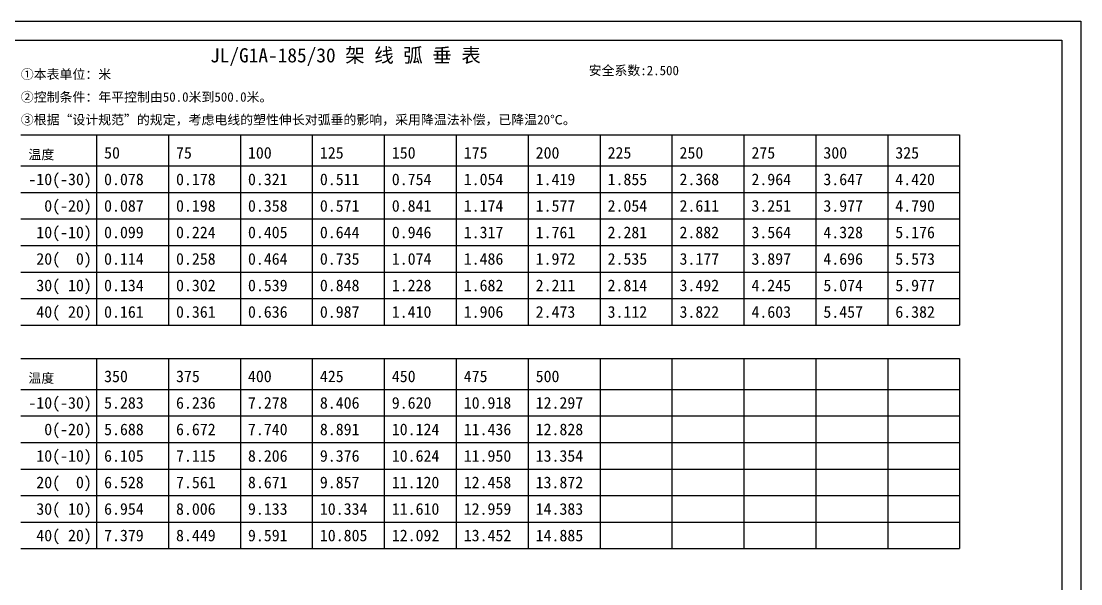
# Model space of a CAD drawing. Extents: x 457 to 4918, y -67 to 391.
# Drawn here: x 1718.1 to 1998, y 95.2 to 243.7 of the extents above; entities that cross this region are included whole.
import ezdxf
from ezdxf.enums import TextEntityAlignment as Align

# ---------------------------------------------------------------- set-up
doc = ezdxf.new("R2010")
doc.units = 0
doc.header["$LTSCALE"] = 40
doc.header["$MEASUREMENT"] = 0
doc.layers.get('0').update_dxf_attribs({"linetype": 'CONTINUOUS'})
doc.layers.add('DXF_FRAME', color=1, linetype='CONTINUOUS')
doc.styles.add('宋体', font='', dxfattribs={"height": 3.75})
doc.styles.get('宋体').set_extended_font_data('宋体')

msp = doc.modelspace()

# ---------------------------------------------------------------- linework, layer by layer
at = {"color": 7}
for p, q in [((1717.962401449972, 213.7447177359136), (1965.962401449972, 213.7447177359136)), ((1737.962401449972, 213.7447177359136), (1737.962401449972, 205.5447177359136)), ((1756.962401449972, 213.7447177359136), (1756.962401449972, 205.5447177359136)), ((1775.962401449972, 213.7447177359136), (1775.962401449972, 205.5447177359136)), ((1794.962401449972, 213.7447177359136), (1794.962401449972, 205.5447177359136)), ((1813.962401449972, 213.7447177359136), (1813.962401449972, 205.5447177359136)), ((1832.962401449972, 213.7447177359136), (1832.962401449972, 205.5447177359136)), ((1851.962401449972, 213.7447177359136), (1851.962401449972, 205.5447177359136)), ((1870.962401449972, 213.7447177359136), (1870.962401449972, 205.5447177359136)), ((1889.962401449972, 213.7447177359136), (1889.962401449972, 205.5447177359136)), ((1908.962401449972, 213.7447177359136), (1908.962401449972, 205.5447177359136)), ((1927.962401449972, 213.7447177359136), (1927.962401449972, 205.5447177359136)), ((1946.962401449972, 213.7447177359136), (1946.962401449972, 205.5447177359136)), ((1965.962401449972, 213.7447177359136), (1965.962401449972, 205.5447177359136)), ((1717.962401449972, 205.5447177359136), (1965.962401449972, 205.5447177359136)), ((1737.962401449972, 206.7447177359136), (1737.962401449972, 198.5447177359136)), ((1756.962401449972, 206.7447177359136), (1756.962401449972, 198.5447177359136)), ((1775.962401449972, 206.7447177359136), (1775.962401449972, 198.5447177359136)), ((1794.962401449972, 206.7447177359136), (1794.962401449972, 198.5447177359136)), ((1813.962401449972, 206.7447177359136), (1813.962401449972, 198.5447177359136)), ((1832.962401449972, 206.7447177359136), (1832.962401449972, 198.5447177359136)), ((1851.962401449972, 206.7447177359136), (1851.962401449972, 198.5447177359136)), ((1870.962401449972, 206.7447177359136), (1870.962401449972, 198.5447177359136)), ((1889.962401449972, 206.7447177359136), (1889.962401449972, 198.5447177359136)), ((1908.962401449972, 206.7447177359136), (1908.962401449972, 198.5447177359136)), ((1927.962401449972, 206.7447177359136), (1927.962401449972, 198.5447177359136)), ((1946.962401449972, 206.7447177359136), (1946.962401449972, 198.5447177359136)), ((1965.962401449972, 206.7447177359136), (1965.962401449972, 198.5447177359136)), ((1737.962401449972, 199.7447177359136), (1737.962401449972, 191.5447177359136)), ((1756.962401449972, 199.7447177359136), (1756.962401449972, 191.5447177359136)), ((1775.962401449972, 199.7447177359136), (1775.962401449972, 191.5447177359136)), ((1794.962401449972, 199.7447177359136), (1794.962401449972, 191.5447177359136)), ((1813.962401449972, 199.7447177359136), (1813.962401449972, 191.5447177359136)), ((1832.962401449972, 199.7447177359136), (1832.962401449972, 191.5447177359136)), ((1851.962401449972, 199.7447177359136), (1851.962401449972, 191.5447177359136)), ((1870.962401449972, 199.7447177359136), (1870.962401449972, 191.5447177359136)), ((1889.962401449972, 199.7447177359136), (1889.962401449972, 191.5447177359136)), ((1908.962401449972, 199.7447177359136), (1908.962401449972, 191.5447177359136)), ((1927.962401449972, 199.7447177359136), (1927.962401449972, 191.5447177359136)), ((1946.962401449972, 199.7447177359136), (1946.962401449972, 191.5447177359136)), ((1965.962401449972, 199.7447177359136), (1965.962401449972, 191.5447177359136)), ((1717.962401449972, 198.5447177359136), (1965.962401449972, 198.5447177359136)), ((1717.962401449972, 191.5447177359136), (1965.962401449972, 191.5447177359136)), ((1737.962401449972, 192.7447177359136), (1737.962401449972, 184.5447177359136)), ((1756.962401449972, 192.7447177359136), (1756.962401449972, 184.5447177359136)), ((1775.962401449972, 192.7447177359136), (1775.962401449972, 184.5447177359136)), ((1794.962401449972, 192.7447177359136), (1794.962401449972, 184.5447177359136)), ((1813.962401449972, 192.7447177359136), (1813.962401449972, 184.5447177359136)), ((1832.962401449972, 192.7447177359136), (1832.962401449972, 184.5447177359136)), ((1851.962401449972, 192.7447177359136), (1851.962401449972, 184.5447177359136)), ((1870.962401449972, 192.7447177359136), (1870.962401449972, 184.5447177359136)), ((1889.962401449972, 192.7447177359136), (1889.962401449972, 184.5447177359136)), ((1908.962401449972, 192.7447177359136), (1908.962401449972, 184.5447177359136)), ((1927.962401449972, 192.7447177359136), (1927.962401449972, 184.5447177359136)), ((1946.962401449972, 192.7447177359136), (1946.962401449972, 184.5447177359136)), ((1965.962401449972, 192.7447177359136), (1965.962401449972, 184.5447177359136)), ((1737.962401449972, 185.7447177359136), (1737.962401449972, 177.5447177359136)), ((1756.962401449972, 185.7447177359136), (1756.962401449972, 177.5447177359136)), ((1775.962401449972, 185.7447177359136), (1775.962401449972, 177.5447177359136)), ((1794.962401449972, 185.7447177359136), (1794.962401449972, 177.5447177359136)), ((1813.962401449972, 185.7447177359136), (1813.962401449972, 177.5447177359136)), ((1832.962401449972, 185.7447177359136), (1832.962401449972, 177.5447177359136)), ((1851.962401449972, 185.7447177359136), (1851.962401449972, 177.5447177359136)), ((1870.962401449972, 185.7447177359136), (1870.962401449972, 177.5447177359136)), ((1889.962401449972, 185.7447177359136), (1889.962401449972, 177.5447177359136)), ((1908.962401449972, 185.7447177359136), (1908.962401449972, 177.5447177359136)), ((1927.962401449972, 185.7447177359136), (1927.962401449972, 177.5447177359136)), ((1946.962401449972, 185.7447177359136), (1946.962401449972, 177.5447177359136)), ((1965.962401449972, 185.7447177359136), (1965.962401449972, 177.5447177359136)), ((1717.962401449972, 184.5447177359136), (1965.962401449972, 184.5447177359136)), ((1717.962401449972, 177.5447177359136), (1965.962401449972, 177.5447177359136)), ((1737.962401449972, 178.7447177359136), (1737.962401449972, 170.5447177359136)), ((1756.962401449972, 178.7447177359136), (1756.962401449972, 170.5447177359136)), ((1775.962401449972, 178.7447177359136), (1775.962401449972, 170.5447177359136)), ((1794.962401449972, 178.7447177359136), (1794.962401449972, 170.5447177359136)), ((1813.962401449972, 178.7447177359136), (1813.962401449972, 170.5447177359136)), ((1832.962401449972, 178.7447177359136), (1832.962401449972, 170.5447177359136)), ((1851.962401449972, 178.7447177359136), (1851.962401449972, 170.5447177359136)), ((1870.962401449972, 178.7447177359136), (1870.962401449972, 170.5447177359136)), ((1889.962401449972, 178.7447177359136), (1889.962401449972, 170.5447177359136)), ((1908.962401449972, 178.7447177359136), (1908.962401449972, 170.5447177359136)), ((1927.962401449972, 178.7447177359136), (1927.962401449972, 170.5447177359136)), ((1946.962401449972, 178.7447177359136), (1946.962401449972, 170.5447177359136)), ((1965.962401449972, 178.7447177359136), (1965.962401449972, 170.5447177359136)), ((1737.962401449972, 171.7447177359136), (1737.962401449972, 163.5447177359136)), ((1756.962401449972, 171.7447177359136), (1756.962401449972, 163.5447177359136)), ((1775.962401449972, 171.7447177359136), (1775.962401449972, 163.5447177359136)), ((1794.962401449972, 171.7447177359136), (1794.962401449972, 163.5447177359136)), ((1813.962401449972, 171.7447177359136), (1813.962401449972, 163.5447177359136)), ((1832.962401449972, 171.7447177359136), (1832.962401449972, 163.5447177359136)), ((1851.962401449972, 171.7447177359136), (1851.962401449972, 163.5447177359136)), ((1870.962401449972, 171.7447177359136), (1870.962401449972, 163.5447177359136)), ((1889.962401449972, 171.7447177359136), (1889.962401449972, 163.5447177359136)), ((1908.962401449972, 171.7447177359136), (1908.962401449972, 163.5447177359136)), ((1927.962401449972, 171.7447177359136), (1927.962401449972, 163.5447177359136)), ((1946.962401449972, 171.7447177359136), (1946.962401449972, 163.5447177359136)), ((1965.962401449972, 171.7447177359136), (1965.962401449972, 163.5447177359136)), ((1717.962401449972, 170.5447177359136), (1965.962401449972, 170.5447177359136)), ((1717.962401449972, 163.5447177359136), (1965.962401449972, 163.5447177359136)), ((1717.962401449972, 154.7447177359136), (1965.962401449972, 154.7447177359136)), ((1737.962401449972, 154.7447177359136), (1737.962401449972, 146.5447177359136)), ((1756.962401449972, 154.7447177359136), (1756.962401449972, 146.5447177359136)), ((1775.962401449972, 154.7447177359136), (1775.962401449972, 146.5447177359136)), ((1794.962401449972, 154.7447177359136), (1794.962401449972, 146.5447177359136)), ((1813.962401449972, 154.7447177359136), (1813.962401449972, 146.5447177359136)), ((1832.962401449972, 154.7447177359136), (1832.962401449972, 146.5447177359136)), ((1851.962401449972, 154.7447177359136), (1851.962401449972, 146.5447177359136)), ((1870.962401449972, 154.7447177359136), (1870.962401449972, 146.5447177359136)), ((1889.962401449972, 154.7447177359136), (1889.962401449972, 146.5447177359136)), ((1908.962401449972, 154.7447177359136), (1908.962401449972, 146.5447177359136)), ((1927.962401449972, 154.7447177359136), (1927.962401449972, 146.5447177359136)), ((1946.962401449972, 154.7447177359136), (1946.962401449972, 146.5447177359136)), ((1965.962401449972, 154.7447177359136), (1965.962401449972, 146.5447177359136)), ((1717.962401449972, 146.5447177359136), (1965.962401449972, 146.5447177359136)), ((1737.962401449972, 147.7447177359136), (1737.962401449972, 139.5447177359136)), ((1756.962401449972, 147.7447177359136), (1756.962401449972, 139.5447177359136)), ((1775.962401449972, 147.7447177359136), (1775.962401449972, 139.5447177359136)), ((1794.962401449972, 147.7447177359136), (1794.962401449972, 139.5447177359136)), ((1813.962401449972, 147.7447177359136), (1813.962401449972, 139.5447177359136)), ((1832.962401449972, 147.7447177359136), (1832.962401449972, 139.5447177359136)), ((1851.962401449972, 147.7447177359136), (1851.962401449972, 139.5447177359136)), ((1870.962401449972, 147.7447177359136), (1870.962401449972, 139.5447177359136)), ((1889.962401449972, 147.7447177359136), (1889.962401449972, 139.5447177359136)), ((1908.962401449972, 147.7447177359136), (1908.962401449972, 139.5447177359136)), ((1927.962401449972, 147.7447177359136), (1927.962401449972, 139.5447177359136)), ((1946.962401449972, 147.7447177359136), (1946.962401449972, 139.5447177359136)), ((1965.962401449972, 147.7447177359136), (1965.962401449972, 139.5447177359136)), ((1737.962401449972, 140.7447177359136), (1737.962401449972, 132.5447177359136)), ((1756.962401449972, 140.7447177359136), (1756.962401449972, 132.5447177359136)), ((1775.962401449972, 140.7447177359136), (1775.962401449972, 132.5447177359136)), ((1794.962401449972, 140.7447177359136), (1794.962401449972, 132.5447177359136)), ((1813.962401449972, 140.7447177359136), (1813.962401449972, 132.5447177359136)), ((1832.962401449972, 140.7447177359136), (1832.962401449972, 132.5447177359136)), ((1851.962401449972, 140.7447177359136), (1851.962401449972, 132.5447177359136)), ((1870.962401449972, 140.7447177359136), (1870.962401449972, 132.5447177359136)), ((1889.962401449972, 140.7447177359136), (1889.962401449972, 132.5447177359136)), ((1908.962401449972, 140.7447177359136), (1908.962401449972, 132.5447177359136)), ((1927.962401449972, 140.7447177359136), (1927.962401449972, 132.5447177359136)), ((1946.962401449972, 140.7447177359136), (1946.962401449972, 132.5447177359136)), ((1965.962401449972, 140.7447177359136), (1965.962401449972, 132.5447177359136)), ((1717.962401449972, 139.5447177359136), (1965.962401449972, 139.5447177359136)), ((1717.962401449972, 132.5447177359136), (1965.962401449972, 132.5447177359136)), ((1737.962401449972, 133.7447177359136), (1737.962401449972, 125.5447177359136)), ((1756.962401449972, 133.7447177359136), (1756.962401449972, 125.5447177359136)), ((1775.962401449972, 133.7447177359136), (1775.962401449972, 125.5447177359136)), ((1794.962401449972, 133.7447177359136), (1794.962401449972, 125.5447177359136)), ((1813.962401449972, 133.7447177359136), (1813.962401449972, 125.5447177359136)), ((1832.962401449972, 133.7447177359136), (1832.962401449972, 125.5447177359136)), ((1851.962401449972, 133.7447177359136), (1851.962401449972, 125.5447177359136)), ((1870.962401449972, 133.7447177359136), (1870.962401449972, 125.5447177359136)), ((1889.962401449972, 133.7447177359136), (1889.962401449972, 125.5447177359136)), ((1908.962401449972, 133.7447177359136), (1908.962401449972, 125.5447177359136)), ((1927.962401449972, 133.7447177359136), (1927.962401449972, 125.5447177359136)), ((1946.962401449972, 133.7447177359136), (1946.962401449972, 125.5447177359136)), ((1965.962401449972, 133.7447177359136), (1965.962401449972, 125.5447177359136)), ((1737.962401449972, 126.7447177359136), (1737.962401449972, 118.5447177359136)), ((1756.962401449972, 126.7447177359136), (1756.962401449972, 118.5447177359136)), ((1775.962401449972, 126.7447177359136), (1775.962401449972, 118.5447177359136)), ((1794.962401449972, 126.7447177359136), (1794.962401449972, 118.5447177359136)), ((1813.962401449972, 126.7447177359136), (1813.962401449972, 118.5447177359136)), ((1832.962401449972, 126.7447177359136), (1832.962401449972, 118.5447177359136)), ((1851.962401449972, 126.7447177359136), (1851.962401449972, 118.5447177359136)), ((1870.962401449972, 126.7447177359136), (1870.962401449972, 118.5447177359136)), ((1889.962401449972, 126.7447177359136), (1889.962401449972, 118.5447177359136)), ((1908.962401449972, 126.7447177359136), (1908.962401449972, 118.5447177359136)), ((1927.962401449972, 126.7447177359136), (1927.962401449972, 118.5447177359136)), ((1946.962401449972, 126.7447177359136), (1946.962401449972, 118.5447177359136)), ((1965.962401449972, 126.7447177359136), (1965.962401449972, 118.5447177359136)), ((1717.962401449972, 125.5447177359136), (1965.962401449972, 125.5447177359136)), ((1717.962401449972, 118.5447177359136), (1965.962401449972, 118.5447177359136)), ((1737.962401449972, 119.7447177359136), (1737.962401449972, 111.5447177359136)), ((1756.962401449972, 119.7447177359136), (1756.962401449972, 111.5447177359136)), ((1775.962401449972, 119.7447177359136), (1775.962401449972, 111.5447177359136)), ((1794.962401449972, 119.7447177359136), (1794.962401449972, 111.5447177359136)), ((1813.962401449972, 119.7447177359136), (1813.962401449972, 111.5447177359136)), ((1832.962401449972, 119.7447177359136), (1832.962401449972, 111.5447177359136)), ((1851.962401449972, 119.7447177359136), (1851.962401449972, 111.5447177359136)), ((1870.962401449972, 119.7447177359136), (1870.962401449972, 111.5447177359136)), ((1889.962401449972, 119.7447177359136), (1889.962401449972, 111.5447177359136)), ((1908.962401449972, 119.7447177359136), (1908.962401449972, 111.5447177359136)), ((1927.962401449972, 119.7447177359136), (1927.962401449972, 111.5447177359136)), ((1946.962401449972, 119.7447177359136), (1946.962401449972, 111.5447177359136)), ((1965.962401449972, 119.7447177359136), (1965.962401449972, 111.5447177359136)), ((1737.962401449972, 112.7447177359136), (1737.962401449972, 104.5447177359136)), ((1756.962401449972, 112.7447177359136), (1756.962401449972, 104.5447177359136)), ((1775.962401449972, 112.7447177359136), (1775.962401449972, 104.5447177359136)), ((1794.962401449972, 112.7447177359136), (1794.962401449972, 104.5447177359136)), ((1813.962401449972, 112.7447177359136), (1813.962401449972, 104.5447177359136)), ((1832.962401449972, 112.7447177359136), (1832.962401449972, 104.5447177359136)), ((1851.962401449972, 112.7447177359136), (1851.962401449972, 104.5447177359136)), ((1870.962401449972, 112.7447177359136), (1870.962401449972, 104.5447177359136)), ((1889.962401449972, 112.7447177359136), (1889.962401449972, 104.5447177359136)), ((1908.962401449972, 112.7447177359136), (1908.962401449972, 104.5447177359136)), ((1927.962401449972, 112.7447177359136), (1927.962401449972, 104.5447177359136)), ((1946.962401449972, 112.7447177359136), (1946.962401449972, 104.5447177359136)), ((1965.962401449972, 112.7447177359136), (1965.962401449972, 104.5447177359136)), ((1717.962401449972, 111.5447177359136), (1965.962401449972, 111.5447177359136)), ((1717.962401449972, 104.5447177359136), (1965.962401449972, 104.5447177359136))]:
    msp.add_line(p, q, dxfattribs=at)
at = {"layer": 'DXF_FRAME', "color": 1}
for p, q in [((1577.962401449972, 243.7447177359136), (1997.962401449972, 243.7447177359136)), ((1997.962401449972, 243.7447177359136), (1997.962401449972, -53.25528226408642)), ((1602.962401449972, 238.7447177359136), (1992.962401449972, 238.7447177359136)), ((1992.962401449972, 238.7447177359136), (1992.962401449972, -48.25528226408642))]:
    msp.add_line(p, q, dxfattribs=at)

# ---------------------------------------------------------------- texts
at = {"color": 7, "style": '宋体'}
for s, height, p in [('JL/G1A-185/30 架 线 弧 垂 表', 3.75, (1767.962401449972, 231.7447177359136)), ('安全系数:2.500', 2.5, (1867.962401449972, 228.7447177359136)), ('①本表单位：米', 2.5, (1717.962401449972, 227.7447177359136)), ('②控制条件：年平控制由50.0米到500.0米。', 2.5, (1717.962401449972, 221.7447177359136)), ('③根据“设计规范”的规定，考虑电线的塑性伸长对弧垂的影响，采用降温法补偿，已降温20℃。', 2.5, (1717.962401449972, 215.7447177359136)), ('温度', 2.5, (1719.962401449972, 206.5447177359136)), ('50', 3.076923, (1739.962401449972, 206.5447177359136)), ('75', 3.076923, (1758.962401449972, 206.5447177359136)), ('100', 3.076923, (1777.962401449972, 206.5447177359136)), ('125', 3.076923, (1796.962401449972, 206.5447177359136)), ('150', 3.076923, (1815.962401449972, 206.5447177359136)), ('175', 3.076923, (1834.962401449972, 206.5447177359136)), ('200', 3.076923, (1853.962401449972, 206.5447177359136)), ('225', 3.076923, (1872.962401449972, 206.5447177359136)), ('250', 3.076923, (1891.962401449972, 206.5447177359136)), ('275', 3.076923, (1910.962401449972, 206.5447177359136)), ('300', 3.076923, (1929.962401449972, 206.5447177359136)), ('325', 3.076923, (1948.962401449972, 206.5447177359136)), ('-10(-30)', 3.076923, (1719.962401449972, 199.5447177359136)), ('0.078', 3.076923, (1739.962401449972, 199.5447177359136)), ('0.178', 3.076923, (1758.962401449972, 199.5447177359136)), ('0.321', 3.076923, (1777.962401449972, 199.5447177359136)), ('0.511', 3.076923, (1796.962401449972, 199.5447177359136)), ('0.754', 3.076923, (1815.962401449972, 199.5447177359136)), ('1.054', 3.076923, (1834.962401449972, 199.5447177359136)), ('1.419', 3.076923, (1853.962401449972, 199.5447177359136)), ('1.855', 3.076923, (1872.962401449972, 199.5447177359136)), ('2.368', 3.076923, (1891.962401449972, 199.5447177359136)), ('2.964', 3.076923, (1910.962401449972, 199.5447177359136)), ('3.647', 3.076923, (1929.962401449972, 199.5447177359136)), ('4.420', 3.076923, (1948.962401449972, 199.5447177359136)), ('  0(-20)', 3.076923, (1719.962401449972, 192.5447177359136)), ('0.087', 3.076923, (1739.962401449972, 192.5447177359136)), ('0.198', 3.076923, (1758.962401449972, 192.5447177359136)), ('0.358', 3.076923, (1777.962401449972, 192.5447177359136)), ('0.571', 3.076923, (1796.962401449972, 192.5447177359136)), ('0.841', 3.076923, (1815.962401449972, 192.5447177359136)), ('1.174', 3.076923, (1834.962401449972, 192.5447177359136)), ('1.577', 3.076923, (1853.962401449972, 192.5447177359136)), ('2.054', 3.076923, (1872.962401449972, 192.5447177359136)), ('2.611', 3.076923, (1891.962401449972, 192.5447177359136)), ('3.251', 3.076923, (1910.962401449972, 192.5447177359136)), ('3.977', 3.076923, (1929.962401449972, 192.5447177359136)), ('4.790', 3.076923, (1948.962401449972, 192.5447177359136)), (' 10(-10)', 3.076923, (1719.962401449972, 185.5447177359136)), ('0.099', 3.076923, (1739.962401449972, 185.5447177359136)), ('0.224', 3.076923, (1758.962401449972, 185.5447177359136)), ('0.405', 3.076923, (1777.962401449972, 185.5447177359136)), ('0.644', 3.076923, (1796.962401449972, 185.5447177359136)), ('0.946', 3.076923, (1815.962401449972, 185.5447177359136)), ('1.317', 3.076923, (1834.962401449972, 185.5447177359136)), ('1.761', 3.076923, (1853.962401449972, 185.5447177359136)), ('2.281', 3.076923, (1872.962401449972, 185.5447177359136)), ('2.882', 3.076923, (1891.962401449972, 185.5447177359136)), ('3.564', 3.076923, (1910.962401449972, 185.5447177359136)), ('4.328', 3.076923, (1929.962401449972, 185.5447177359136)), ('5.176', 3.076923, (1948.962401449972, 185.5447177359136)), (' 20(  0)', 3.076923, (1719.962401449972, 178.5447177359136)), ('0.114', 3.076923, (1739.962401449972, 178.5447177359136)), ('0.258', 3.076923, (1758.962401449972, 178.5447177359136)), ('0.464', 3.076923, (1777.962401449972, 178.5447177359136)), ('0.735', 3.076923, (1796.962401449972, 178.5447177359136)), ('1.074', 3.076923, (1815.962401449972, 178.5447177359136)), ('1.486', 3.076923, (1834.962401449972, 178.5447177359136)), ('1.972', 3.076923, (1853.962401449972, 178.5447177359136)), ('2.535', 3.076923, (1872.962401449972, 178.5447177359136)), ('3.177', 3.076923, (1891.962401449972, 178.5447177359136)), ('3.897', 3.076923, (1910.962401449972, 178.5447177359136)), ('4.696', 3.076923, (1929.962401449972, 178.5447177359136)), ('5.573', 3.076923, (1948.962401449972, 178.5447177359136)), (' 30( 10)', 3.076923, (1719.962401449972, 171.5447177359136)), ('0.134', 3.076923, (1739.962401449972, 171.5447177359136)), ('0.302', 3.076923, (1758.962401449972, 171.5447177359136)), ('0.539', 3.076923, (1777.962401449972, 171.5447177359136)), ('0.848', 3.076923, (1796.962401449972, 171.5447177359136)), ('1.228', 3.076923, (1815.962401449972, 171.5447177359136)), ('1.682', 3.076923, (1834.962401449972, 171.5447177359136)), ('2.211', 3.076923, (1853.962401449972, 171.5447177359136)), ('2.814', 3.076923, (1872.962401449972, 171.5447177359136)), ('3.492', 3.076923, (1891.962401449972, 171.5447177359136)), ('4.245', 3.076923, (1910.962401449972, 171.5447177359136)), ('5.074', 3.076923, (1929.962401449972, 171.5447177359136)), ('5.977', 3.076923, (1948.962401449972, 171.5447177359136)), (' 40( 20)', 3.076923, (1719.962401449972, 164.5447177359136)), ('0.161', 3.076923, (1739.962401449972, 164.5447177359136)), ('0.361', 3.076923, (1758.962401449972, 164.5447177359136)), ('0.636', 3.076923, (1777.962401449972, 164.5447177359136)), ('0.987', 3.076923, (1796.962401449972, 164.5447177359136)), ('1.410', 3.076923, (1815.962401449972, 164.5447177359136)), ('1.906', 3.076923, (1834.962401449972, 164.5447177359136)), ('2.473', 3.076923, (1853.962401449972, 164.5447177359136)), ('3.112', 3.076923, (1872.962401449972, 164.5447177359136)), ('3.822', 3.076923, (1891.962401449972, 164.5447177359136)), ('4.603', 3.076923, (1910.962401449972, 164.5447177359136)), ('5.457', 3.076923, (1929.962401449972, 164.5447177359136)), ('6.382', 3.076923, (1948.962401449972, 164.5447177359136)), ('温度', 2.5, (1719.962401449972, 147.5447177359136)), ('350', 3.076923, (1739.962401449972, 147.5447177359136)), ('375', 3.076923, (1758.962401449972, 147.5447177359136)), ('400', 3.076923, (1777.962401449972, 147.5447177359136)), ('425', 3.076923, (1796.962401449972, 147.5447177359136)), ('450', 3.076923, (1815.962401449972, 147.5447177359136)), ('475', 3.076923, (1834.962401449972, 147.5447177359136)), ('500', 3.076923, (1853.962401449972, 147.5447177359136)), ('-10(-30)', 3.076923, (1719.962401449972, 140.5447177359136)), ('5.283', 3.076923, (1739.962401449972, 140.5447177359136)), ('6.236', 3.076923, (1758.962401449972, 140.5447177359136)), ('7.278', 3.076923, (1777.962401449972, 140.5447177359136)), ('8.406', 3.076923, (1796.962401449972, 140.5447177359136)), ('9.620', 3.076923, (1815.962401449972, 140.5447177359136)), ('10.918', 3.076923, (1834.962401449972, 140.5447177359136)), ('12.297', 3.076923, (1853.962401449972, 140.5447177359136)), ('  0(-20)', 3.076923, (1719.962401449972, 133.5447177359136)), ('5.688', 3.076923, (1739.962401449972, 133.5447177359136)), ('6.672', 3.076923, (1758.962401449972, 133.5447177359136)), ('7.740', 3.076923, (1777.962401449972, 133.5447177359136)), ('8.891', 3.076923, (1796.962401449972, 133.5447177359136)), ('10.124', 3.076923, (1815.962401449972, 133.5447177359136)), ('11.436', 3.076923, (1834.962401449972, 133.5447177359136)), ('12.828', 3.076923, (1853.962401449972, 133.5447177359136)), (' 10(-10)', 3.076923, (1719.962401449972, 126.5447177359136)), ('6.105', 3.076923, (1739.962401449972, 126.5447177359136)), ('7.115', 3.076923, (1758.962401449972, 126.5447177359136)), ('8.206', 3.076923, (1777.962401449972, 126.5447177359136)), ('9.376', 3.076923, (1796.962401449972, 126.5447177359136)), ('10.624', 3.076923, (1815.962401449972, 126.5447177359136)), ('11.950', 3.076923, (1834.962401449972, 126.5447177359136)), ('13.354', 3.076923, (1853.962401449972, 126.5447177359136)), (' 20(  0)', 3.076923, (1719.962401449972, 119.5447177359136)), ('6.528', 3.076923, (1739.962401449972, 119.5447177359136)), ('7.561', 3.076923, (1758.962401449972, 119.5447177359136)), ('8.671', 3.076923, (1777.962401449972, 119.5447177359136)), ('9.857', 3.076923, (1796.962401449972, 119.5447177359136)), ('11.120', 3.076923, (1815.962401449972, 119.5447177359136)), ('12.458', 3.076923, (1834.962401449972, 119.5447177359136)), ('13.872', 3.076923, (1853.962401449972, 119.5447177359136)), (' 30( 10)', 3.076923, (1719.962401449972, 112.5447177359136)), ('6.954', 3.076923, (1739.962401449972, 112.5447177359136)), ('8.006', 3.076923, (1758.962401449972, 112.5447177359136)), ('9.133', 3.076923, (1777.962401449972, 112.5447177359136)), ('10.334', 3.076923, (1796.962401449972, 112.5447177359136)), ('11.610', 3.076923, (1815.962401449972, 112.5447177359136)), ('12.959', 3.076923, (1834.962401449972, 112.5447177359136)), ('14.383', 3.076923, (1853.962401449972, 112.5447177359136)), (' 40( 20)', 3.076923, (1719.962401449972, 105.5447177359136)), ('7.379', 3.076923, (1739.962401449972, 105.5447177359136)), ('8.449', 3.076923, (1758.962401449972, 105.5447177359136)), ('9.591', 3.076923, (1777.962401449972, 105.5447177359136)), ('10.805', 3.076923, (1796.962401449972, 105.5447177359136)), ('12.092', 3.076923, (1815.962401449972, 105.5447177359136)), ('13.452', 3.076923, (1834.962401449972, 105.5447177359136)), ('14.885', 3.076923, (1853.962401449972, 105.5447177359136))]:
    msp.add_text(s, height=height, dxfattribs=at).set_placement(p, align=Align.BOTTOM_LEFT)

doc.saveas('drawing.dxf')
